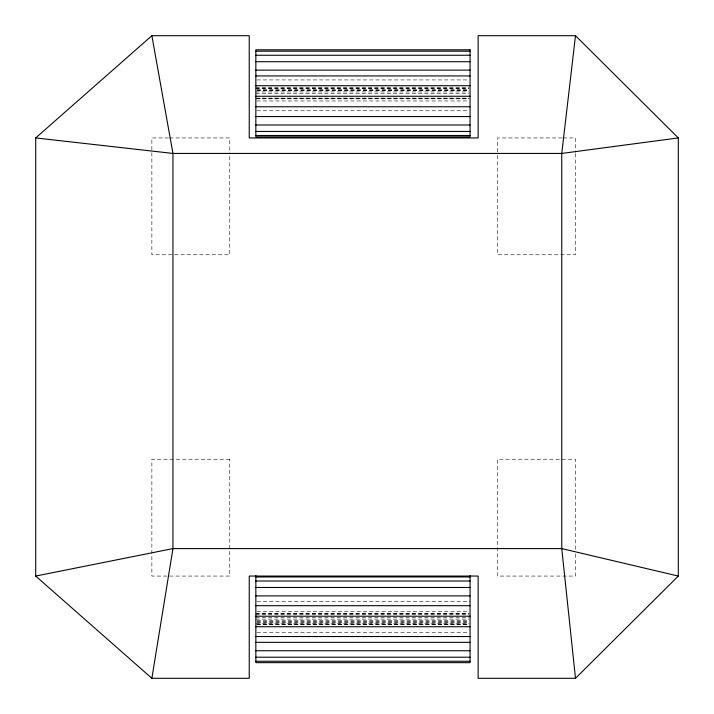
<?xml version="1.0" encoding="UTF-8"?>
<svg xmlns="http://www.w3.org/2000/svg" width="714" height="714" viewBox="0 0 714 714"><rect width="100%" height="100%" fill="white"/><g stroke="black" fill="none" stroke-linecap="round" stroke-linejoin="round"><path stroke-width="0.54" stroke-dasharray="3.57 2.68" d="M256.96 79.932L468.946 79.932M255.853 87.867L468.946 87.867M255.853 88.054L468.946 88.054M255.853 88.598L468.946 88.598M256.96 89.473L468.946 89.473M256.96 90.446L468.946 90.446M256.96 90.607L468.946 90.607M255.853 91.927L468.946 91.927M255.853 93.355L468.946 93.355M255.853 98.104L468.946 98.104M256.96 98.657L468.946 98.657M255.853 98.844L468.946 98.844M256.96 100.969L468.946 100.969M256.96 110.768L468.946 110.768M168.558 137.936L151.868 137.936L151.868 254.764L229.756 254.764L229.756 154.626M169.673 137.936L229.756 137.936L229.756 153.51M562.141 137.936L497.604 137.936L497.604 153.51M563.248 137.936L575.493 137.936L575.493 152.394M256.96 601.697L470.053 601.697M256.96 611.496L468.946 611.496M255.853 613.629L468.946 613.629M255.853 613.817L468.946 613.817M255.853 614.361L468.946 614.361M255.853 617.699L468.946 617.699M255.853 619.118L468.946 619.118M256.96 620.537L468.946 620.537M256.96 621.858L468.946 621.858M256.96 622.019L468.946 622.019M256.96 623.001L468.946 623.001M255.853 623.866L468.946 623.866M256.96 624.42L468.946 624.42M256.96 624.607L468.946 624.607M256.96 632.542L468.946 632.542M575.493 153.51L575.493 254.764L497.604 254.764L497.604 154.626M575.493 549.361L575.493 459.236L497.604 459.236L497.604 576.064L575.493 576.064L575.493 553.814M229.756 459.236L151.868 459.236L151.868 576.064L229.756 576.064L229.756 459.236"/><path stroke-width="1.07" d="M575.493 35.7L561.757 153.439L561.757 548.593L575.493 678.3L478.13 678.3L478.13 576.064L249.231 576.064L249.231 678.3L151.868 678.3L35.7 576.064L35.7 137.936L151.868 35.7L249.231 35.7L249.231 137.936L478.13 137.936L478.13 35.7L575.493 35.7L678.3 137.936L678.3 576.064L575.493 678.3M151.868 678.3L172.949 548.593L172.949 153.439L151.868 35.7M35.7 576.064L172.949 548.593L561.757 548.593L678.3 576.064M678.3 137.936L561.757 153.439L172.949 153.439L35.7 137.936M255.853 51.194L470.053 51.194M255.853 55.255L470.053 55.255M255.853 61.707L470.053 61.707M255.853 70.133L470.053 70.133M255.853 75.934L470.053 75.934M255.853 85.734L470.053 85.734M255.853 96.256L470.053 96.256M255.853 106.77L470.053 106.77M255.853 116.578L470.053 116.578M255.853 124.995L470.053 124.995M255.853 131.447L470.053 131.447M255.853 135.508L470.053 135.508M255.853 576.957L470.053 576.957M255.853 581.017L470.053 581.017M255.853 587.479L470.053 587.479M255.853 595.895L470.053 595.895M255.853 605.695L470.053 605.695M255.853 616.209L470.053 616.209M255.853 626.731L470.053 626.731M255.853 636.531L470.053 636.531M255.853 642.341L470.053 642.341M255.853 650.757L470.053 650.757M255.853 657.219L470.053 657.219M255.853 661.271L470.053 661.271M470.053 575.573L470.053 662.663L255.853 662.663L255.853 575.573M470.053 49.81L255.853 49.81L255.853 136.892L470.053 136.892L470.053 49.81"/></g></svg>
